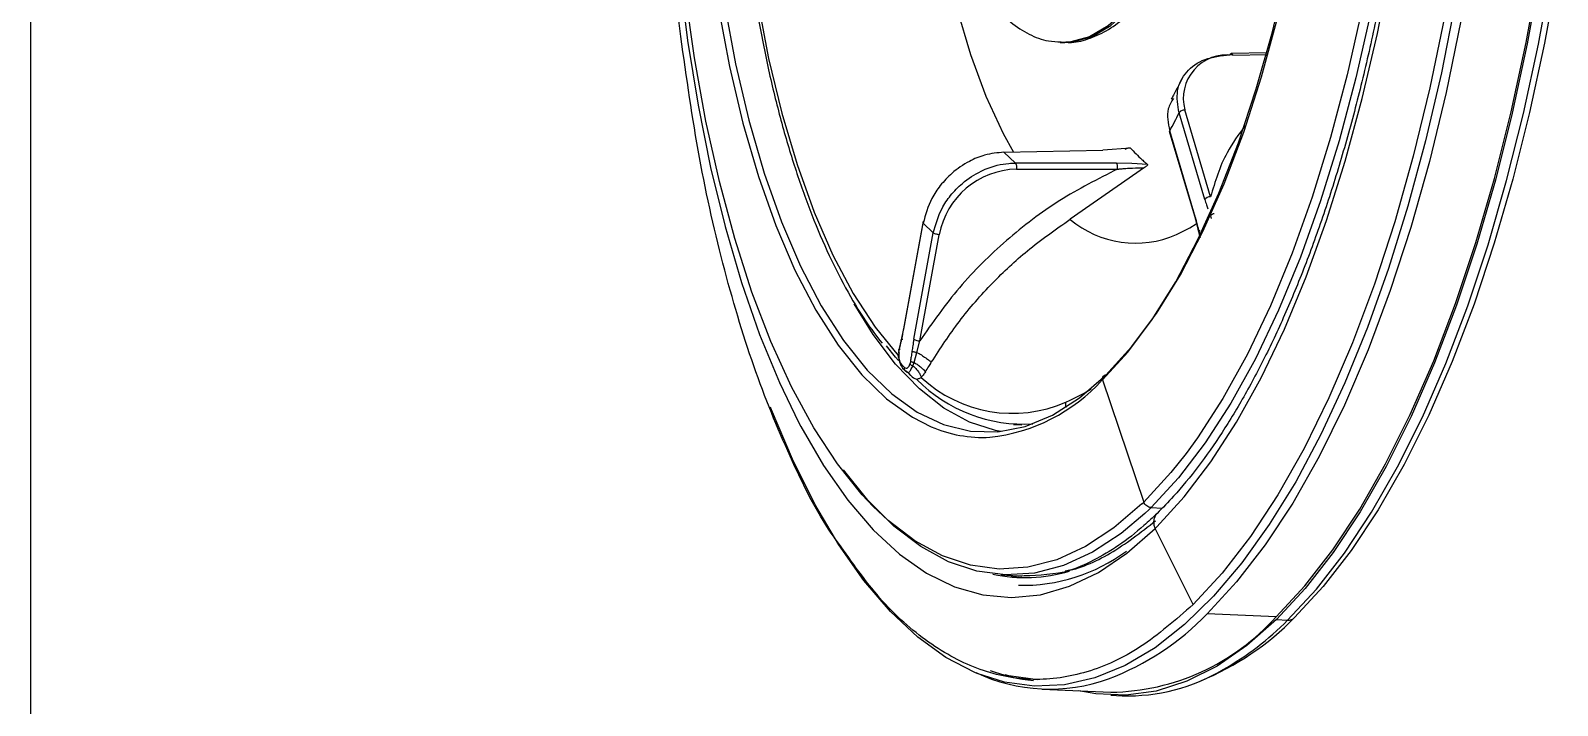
# Model space of a CAD drawing. Extents: x 525 to 609, y 649 to 778.
# Drawn here: x 595.642 to 599.479, y 713.81 to 715.507 of the extents above; entities that cross this region are included whole.
import ezdxf

# ---------------------------------------------------------------- set-up
doc = ezdxf.new("R2010")
doc.units = 0
doc.header["$MEASUREMENT"] = 0
doc.layers.add('1', color=4, linetype='Continuous')

# ---------------------------------------------------------------- blocks, each defined once
blk = doc.blocks.new('JETSETTER')
at = {"layer": '1', "color": 3, "linetype": 'Continuous', "lineweight": 25}
for p, q in [((73.1021, 46.3526), (73.106, 46.3524)), ((73.106, 46.3524), (73.1136, 46.3523)), ((73.6211, 46.3261), (73.5314, 46.3245)), ((73.5356, 46.3203), (73.6225, 46.3219)), ((73.4656, 45.9573), (73.4009, 46.1757)), ((73.48, 45.9644), (73.4153, 46.1828)), ((73.3762, 46.1291), (73.4418, 45.908)), ((73.4422, 45.9119), (73.3775, 46.1302)), ((73.2784, 46.0871), (73.2093, 46.0815)), ((72.9608, 46.0765), (73.2093, 46.0815)), ((72.9895, 46.0493), (72.9608, 46.0766)), ((73.0484, 46.0493), (72.9895, 46.0493)), ((73.2331, 46.0494), (73.0484, 46.0493)), ((73.2436, 46.0494), (73.2331, 46.0494)), ((73.2818, 46.0478), (73.2436, 46.0494)), ((72.9921, 46.034), (73.2462, 46.0341)), ((73.3142, 46.0379), (73.1272, 45.9079)), ((73.3215, 46.0461), (73.2818, 46.0478)), ((72.7575, 45.9035), (72.708, 45.633)), ((72.7088, 45.6314), (72.7576, 45.898)), ((72.7576, 45.898), (72.7832, 45.8737)), ((73.442, 45.9073), (73.4484, 45.8829)), ((72.7344, 45.6068), (72.7832, 45.8737)), ((72.7492, 45.6023), (72.798, 45.8692)), ((73.4483, 45.8832), (73.4535, 45.8619)), ((72.7083, 45.6335), (72.7023, 45.6049)), ((72.7024, 45.605), (72.6968, 45.5802)), ((72.742, 45.5735), (72.7492, 45.6023)), ((72.6963, 45.5693), (72.695, 45.5656)), ((72.6968, 45.5802), (72.6954, 45.5721)), ((72.7355, 45.5479), (72.742, 45.5735)), ((72.7058, 45.5339), (72.7114, 45.5285)), ((72.7113, 45.5286), (72.7181, 45.5233)), ((72.732, 45.5395), (72.7355, 45.5479)), ((73.208, 45.5041), (73.3119, 45.197)), ((73.116, 45.4479), (73.1274, 45.4531)), ((72.985, 45.3923), (73.0056, 45.3914)), ((73.3259, 45.1788), (73.3149, 45.1683)), ((73.3305, 45.1832), (73.358, 45.1815)), ((73.436, 44.9397), (73.3405, 45.1306)), ((72.9535, 45.0145), (72.9973, 45.0117)), ((73.6445, 44.9089), (73.4716, 44.9166)), ((73.6454, 44.9017), (73.6736, 44.9004)), ((73.0568, 44.727), (73.2297, 44.7193)), ((73.2293, 44.7115), (73.2576, 44.7102))]:
    blk.add_line(p, q, dxfattribs=at)
at = {"layer": '1', "color": 3, "linetype": 'Continuous', "lineweight": 25, "flags": 128}
for points in [[(74.3083, 46.529), (74.2757, 46.3493), (74.2382, 46.1748), (74.1959, 46.0065), (74.149, 45.8451), (74.0979, 45.6917), (74.0428, 45.5471), (73.9839, 45.4119), (73.9217, 45.2869), (73.8563, 45.1728), (73.7882, 45.0702), (73.7178, 44.9797), (73.6454, 44.9017)], [(73.6445, 44.9089), (73.7167, 44.9867), (73.7869, 45.077), (73.8548, 45.1793), (73.9199, 45.293), (73.982, 45.4176), (74.0407, 45.5524), (74.0957, 45.6966), (74.1466, 45.8496), (74.1933, 46.0104), (74.2355, 46.1783), (74.2729, 46.3522), (74.3054, 46.5314)], [(74.3518, 46.5295), (74.3193, 46.3503), (74.2819, 46.1764), (74.2397, 46.0086), (74.1931, 45.8478), (74.1421, 45.6948), (74.0871, 45.5506), (74.0285, 45.4159), (73.9664, 45.2913), (73.9012, 45.1776), (73.8334, 45.0753), (73.7632, 44.985), (73.691, 44.9073)], [(73.6736, 44.9004), (73.7461, 44.9784), (73.8165, 45.069), (73.8846, 45.1716), (73.9499, 45.2856), (74.0122, 45.4106), (74.071, 45.5458), (74.1262, 45.6905), (74.1773, 45.8439), (74.2241, 46.0052), (74.2664, 46.1736), (74.304, 46.3481), (74.3365, 46.5278)], [(73.345, 45.1349), (73.4139, 45.2104), (73.4807, 45.2984), (73.5452, 45.3983), (73.6069, 45.5095), (73.6654, 45.6315), (73.7204, 45.7634), (73.7715, 45.9046), (73.8186, 46.0541), (73.8613, 46.2112), (73.8993, 46.3749), (73.9325, 46.5442)], [(72.6324, 45.1858), (72.6044, 45.2157), (72.5421, 45.2936), (72.4829, 45.3841), (72.4272, 45.4866), (72.3753, 45.6005), (72.3275, 45.725), (72.2841, 45.8595), (72.2455, 46.0032), (72.2117, 46.155), (72.1831, 46.3141), (72.1598, 46.4795)], [(73.8824, 46.4283), (73.8451, 46.2635), (73.8031, 46.1053), (73.7566, 45.9547), (73.7057, 45.8126), (73.651, 45.6798), (73.5926, 45.5573), (73.531, 45.4457), (73.4665, 45.3458), (73.3995, 45.2581), (73.3305, 45.1832)], [(72.1447, 46.5264), (72.1658, 46.3576), (72.1921, 46.1946), (72.2236, 46.0382), (72.26, 45.8895), (72.3011, 45.7492), (72.3467, 45.6183), (72.3965, 45.4974), (72.4446, 45.398)], [(73.8605, 46.4346), (73.8235, 46.2707), (73.7817, 46.1135), (73.7354, 45.9638), (73.6849, 45.8225), (73.6305, 45.6906), (73.5724, 45.5688), (73.5112, 45.4579), (73.4471, 45.3586), (73.4186, 45.3195)], [(73.208, 45.5041), (73.2717, 45.5738), (73.3333, 45.6562), (73.3923, 45.7508), (73.4484, 45.8568), (73.5011, 45.9736), (73.55, 46.1002), (73.5949, 46.2358), (73.6353, 46.3793), (73.671, 46.5298)], [(74.095, 46.4519), (74.0601, 46.2757), (74.0204, 46.1051), (73.976, 45.941), (73.9273, 45.7844), (73.8744, 45.6361), (73.8177, 45.4968), (73.7574, 45.3673), (73.6939, 45.2484), (73.6275, 45.1406), (73.5586, 45.0445), (73.4875, 44.9606), (73.4146, 44.8894), (73.3404, 44.8312), (73.2651, 44.7864), (73.1892, 44.7552), (73.1132, 44.7378), (73.0373, 44.7342), (72.9621, 44.7445), (72.8931, 44.7665)], [(74.1307, 48.3047), (74.15, 48.1229), (74.1638, 47.9367), (74.1718, 47.7472), (74.174, 47.5553), (74.1704, 47.3622), (74.1611, 47.169), (74.1461, 46.9767), (74.1254, 46.7864), (74.0992, 46.5992), (74.0677, 46.4162), (74.031, 46.2382), (73.9892, 46.0664), (73.9428, 45.9017), (73.8918, 45.7451), (73.8366, 45.5973), (73.7776, 45.4592), (73.7149, 45.3317), (73.6491, 45.2153), (73.5804, 45.1109), (73.5092, 45.0188), (73.436, 44.9397)], [(74.1726, 48.312), (74.1921, 48.1285), (74.206, 47.9407), (74.2141, 47.7494), (74.2163, 47.5558), (74.2127, 47.361), (74.2033, 47.166), (74.1882, 46.972), (74.1673, 46.78), (74.1409, 46.5911), (74.1091, 46.4064), (74.072, 46.2268), (74.0299, 46.0535), (73.983, 45.8873), (73.9316, 45.7292), (73.8759, 45.5801), (73.8163, 45.4408), (73.7531, 45.3121), (73.6867, 45.1947), (73.6174, 45.0893), (73.5455, 44.9964), (73.4716, 44.9166)], [(73.217, 45.5162), (73.2817, 45.5871), (73.3442, 45.6714), (73.4041, 45.7683), (73.4609, 45.877), (73.5141, 45.9969), (73.5633, 46.1269), (73.6082, 46.266), (73.6485, 46.4133), (73.6838, 46.5677), (73.7139, 46.7278), (73.7385, 46.8927), (73.7575, 47.0609), (73.7706, 47.2312), (73.7779, 47.4024), (73.7793, 47.5732), (73.7747, 47.7422), (73.7642, 47.9082), (73.7478, 48.0699)], [(73.5382, 47.5), (73.5389, 47.3821), (73.5338, 47.2636), (73.5231, 47.1461), (73.5069, 47.0314), (73.4855, 46.9211), (73.4592, 46.8169), (73.4283, 46.7201), (73.3932, 46.6323), (73.3546, 46.5548), (73.313, 46.4886), (73.2689, 46.4347), (73.223, 46.3939), (73.176, 46.3667), (73.1286, 46.3537), (73.104, 46.3525)], [(73.1136, 46.3523), (73.135, 46.3538), (73.1824, 46.3676), (73.2294, 46.3954), (73.2752, 46.4369), (73.3191, 46.4915), (73.3606, 46.5583), (73.3991, 46.6364), (73.4339, 46.7246), (73.4646, 46.8218), (73.4907, 46.9264), (73.5118, 47.0369), (73.5278, 47.1518), (73.5382, 47.2693), (73.5429, 47.3878), (73.542, 47.5056)], [(72.2913, 46.9322), (72.3023, 46.7695), (72.3191, 46.6112), (72.3415, 46.4585), (72.3694, 46.3125), (72.4025, 46.1744), (72.4407, 46.0453), (72.4835, 45.9261), (72.5308, 45.8177), (72.582, 45.7211), (72.6369, 45.6368), (72.695, 45.5656)], [(72.7758, 46.8055), (72.7901, 46.6959), (72.8135, 46.5631), (72.8424, 46.4382), (72.8765, 46.3226), (72.9155, 46.2173), (72.959, 46.1236), (72.985, 46.0768)], [(72.22, 46.5999), (72.2427, 46.4425), (72.271, 46.2919), (72.3047, 46.1493), (72.3436, 46.0158), (72.3873, 45.8923), (72.4356, 45.78), (72.488, 45.6795), (72.5441, 45.5917), (72.6036, 45.5172), (72.6659, 45.4566), (72.7306, 45.4104), (72.7781, 45.3864)], [(72.2357, 46.6045), (72.2582, 46.4481), (72.2864, 46.2985), (72.3199, 46.1569), (72.3585, 46.0243), (72.4019, 45.9017), (72.4498, 45.7901), (72.5018, 45.6903), (72.5576, 45.6031), (72.6166, 45.5291), (72.6786, 45.469), (72.7428, 45.4231), (72.809, 45.3918), (72.8766, 45.3753), (72.945, 45.3738), (73.0138, 45.3873), (73.0824, 45.4157), (73.1503, 45.4588), (73.217, 45.5162)], [(73.3943, 45.8698), (73.428, 45.8868), (73.4436, 45.8964)], [(72.9529, 45.3746), (72.9391, 45.3772), (72.8739, 45.3981), (72.81, 45.4329), (72.7482, 45.4816), (72.6886, 45.5435), (72.6319, 45.6185), (72.5845, 45.6951)], [(72.6956, 45.5532), (72.6882, 45.5618), (72.6656, 45.5896)], [(73.1274, 45.4531), (73.162, 45.4713), (73.1796, 45.4821)], [(72.8931, 44.7665), (72.8879, 44.7687), (72.8151, 44.8065), (72.7441, 44.8578), (72.6753, 44.9224), (72.609, 44.9998), (72.5457, 45.0897), (72.4856, 45.1915), (72.429, 45.3048), (72.3763, 45.429), (72.3737, 45.4356)], [(72.4446, 45.398), (72.4502, 45.3873), (72.5076, 45.2887), (72.5682, 45.202), (72.6318, 45.1278), (72.6979, 45.0666), (72.7661, 45.0186), (72.8361, 44.9843), (72.9075, 44.9637), (72.9798, 44.957), (73.0526, 44.9643), (73.1256, 44.9854), (73.1981, 45.0203), (73.2699, 45.0688), (73.3405, 45.1306)], [(73.4186, 45.3195), (73.3805, 45.2714), (73.3119, 45.197)], [(73.3149, 45.1683), (73.2552, 45.1181), (73.1832, 45.0709), (73.1106, 45.0378), (73.0376, 45.0187), (72.9648, 45.014), (72.8926, 45.0235), (72.8215, 45.0472), (72.7518, 45.0851), (72.6841, 45.1368), (72.6187, 45.202), (72.5576, 45.2782)], [(73.3074, 45.1926), (73.237, 45.1322), (73.1655, 45.0854), (73.0933, 45.0524), (73.0208, 45.0335), (72.9484, 45.0288), (72.8767, 45.0382), (72.8059, 45.0618), (72.7367, 45.0995), (72.6694, 45.1508), (72.6324, 45.1858)], [(73.6454, 44.9017), (73.5714, 44.8366), (73.4962, 44.7848), (73.4201, 44.7466), (73.3437, 44.7221), (73.2673, 44.7115), (73.1913, 44.7149), (73.1491, 44.7229)], [(73.0456, 44.7504), (72.9732, 44.7605), (72.9639, 44.7628)]]:
    blk.add_lwpolyline(points, dxfattribs=at)
at = {"layer": '1', "color": 3, "linetype": 'Continuous', "lineweight": 25}
for centre, radius, start, end in [((73.5209, 46.2118), 0.1095, 82.2777, 195.3629), ((72.101, 46.8148), 1.4485, 331.7965, 333.818), ((72.9975, 45.831), 0.2031, 91.5241, 169.1592), ((73.4791, 45.9481), 0.0164, 86.8471, 145.5952), ((73.2914, 46.1038), 0.2557, 230.0373, 293.7231), ((73.4464, 45.9094), 0.00487, 149.3863, 205.0499), ((72.7098, 45.6329), 0.00179, 175.1063, 236.4095), ((72.7495, 45.6298), 0.0275, 236.687, 269.4071), ((73.1555, 45.9712), 0.626, 226.0343, 226.75), ((73.2166, 45.507), 0.00911, 87.8076, 198.6354), ((73.0097, 45.7684), 0.3752, 224.5256, 273.6142), ((72.9822, 45.7569), 0.3367, 227.052, 293.4155), ((72.8771, 45.8044), 0.4468, 276.1702, 317.7798), ((73.1359, 45.442), 0.0208, 163.4841, 198.8002), ((72.9076, 45.6877), 0.328, 246.7377, 273.0639), ((72.501, 46.0281), 1.1612, 313.9841, 314.2949), ((72.7672, 45.7593), 0.8057, 313.9096, 314.3586), ((72.7309, 45.7547), 0.8725, 314.3287, 314.7357), ((73.0069, 45.4284), 0.4405, 268.7426, 306.4432), ((73.0151, 45.3855), 0.3782, 257.4634, 286.9533), ((72.984, 45.3859), 0.6768, 290.748, 316.0942), ((73.2221, 45.2844), 0.5651, 270.7618, 318.3666), ((73.1976, 45.3843), 0.6864, 292.0607, 315.9669), ((73.1313, 45.4397), 0.7649, 299.829, 315.1628), ((73.6751, 44.9221), 0.0218, 266.1659, 316.9097), ((73.0759, 45.159), 0.432, 244.5005, 290.0107), ((73.0794, 45.1785), 0.4325, 249.2083, 264.0817), ((73.2714, 45.1797), 0.4697, 268.3161, 300.7787)]:
    blk.add_arc(centre, radius, start, end, dxfattribs=at)
for points, knots in [([(70.5144, 54.8504), (70.5144, 54.8251), (70.5144, 54.7747), (70.5144, 54.6988), (70.5144, 54.623), (70.5144, 54.547), (70.5144, 54.4711), (70.5144, 54.395), (70.5144, 54.319), (70.5144, 54.2429), (70.5144, 54.1667), (70.5144, 54.0905), (70.5144, 54.0143), (70.5144, 53.938), (70.5144, 53.8616), (70.5144, 53.7852), (70.5144, 53.7087), (70.5144, 53.6322), (70.5144, 53.5557), (70.5144, 53.3867), (70.5144, 53.1247), (70.5144, 52.7682), (70.5144, 52.4111), (70.5144, 51.9293), (70.5144, 51.3204), (70.5144, 50.578), (70.5144, 49.8296), (70.5145, 49.2003), (70.5145, 48.6959), (70.5145, 48.3165), (70.5144, 47.9368), (70.5144, 47.4313), (70.5145, 46.7998), (70.5145, 46.174), (70.5145, 45.677), (70.5144, 45.3068), (70.5144, 44.9369), (70.5144, 44.6432), (70.5145, 44.425), (70.5145, 44.2814), (70.5145, 44.1379), (70.5145, 43.9945), (70.5145, 43.8511), (70.5145, 43.7077), (70.5145, 43.5643), (70.5145, 43.421), (70.5145, 43.2777), (70.5144, 43.1825), (70.5144, 43.1348)], [0, 0, 0, 0, 0.006979, 0.013944, 0.020896, 0.027835, 0.034761, 0.041675, 0.048576, 0.055465, 0.062342, 0.069207, 0.076061, 0.082904, 0.089736, 0.096558, 0.103369, 0.11017, 0.116961, 0.123743, 0.155046, 0.186116, 0.216979, 0.247664, 0.310063, 0.371883, 0.434303, 0.496536, 0.527785, 0.559071, 0.590378, 0.62175, 0.684368, 0.747468, 0.778711, 0.810133, 0.841755, 0.873597, 0.886041, 0.898527, 0.911053, 0.923623, 0.936237, 0.948895, 0.9616, 0.974352, 0.987151, 1, 1, 1, 1]), ([(73.3292, 49.6384), (73.3314, 49.6377), (73.3546, 49.6299), (73.398, 49.6033), (73.459, 49.5582), (73.5182, 49.5002), (73.5753, 49.4313), (73.6301, 49.3513), (73.6824, 49.2606), (73.7317, 49.1596), (73.7779, 49.0489), (73.8205, 48.9289), (73.8594, 48.8003), (73.8943, 48.6638), (73.925, 48.5202), (73.9512, 48.3701), (73.9729, 48.2145), (73.9898, 48.0542), (74.0019, 47.89), (74.0091, 47.7228), (74.0115, 47.5535), (74.0088, 47.3831), (74.0012, 47.2125), (73.9888, 47.0424), (73.9715, 46.874), (73.9494, 46.7081), (73.9228, 46.5456), (73.8917, 46.3873), (73.8563, 46.2341), (73.8169, 46.0869), (73.7736, 45.9464), (73.7266, 45.8134), (73.6764, 45.6887), (73.6232, 45.5728), (73.5673, 45.4665), (73.5091, 45.3703), (73.449, 45.2848), (73.3944, 45.2181), (73.3596, 45.1829), (73.3458, 45.1688)], [0, 0, 0, 0, 0.003017, 0.031812, 0.060153, 0.088177, 0.116032, 0.143817, 0.17159, 0.199374, 0.227185, 0.255029, 0.282905, 0.310811, 0.338742, 0.366694, 0.394665, 0.422649, 0.450646, 0.478651, 0.506663, 0.534679, 0.562697, 0.590716, 0.618733, 0.646745, 0.674752, 0.70275, 0.730738, 0.758712, 0.786669, 0.814605, 0.842517, 0.8704, 0.898251, 0.926065, 0.953841, 0.981586, 1, 1, 1, 1]), ([(72.7345, 47.1704), (72.7352, 47.1514), (72.7374, 47.0964), (72.7449, 47.0073), (72.7584, 46.9055), (72.7768, 46.8091), (72.7998, 46.7191), (72.8271, 46.6367), (72.8587, 46.5629), (72.8943, 46.4986), (72.9338, 46.4446), (72.9769, 46.4017), (73.0231, 46.3718), (73.0662, 46.3551), (73.0936, 46.3543), (73.1044, 46.3539)], [0, 0, 0, 0, 0.043033, 0.124888, 0.206836, 0.288892, 0.3711, 0.453514, 0.536198, 0.619205, 0.702541, 0.785915, 0.868365, 0.948536, 1, 1, 1, 1]), ([(72.1485, 46.3676), (72.1366, 46.4734), (72.1183, 46.6353), (72.1133, 46.8057), (72.1116, 46.8648)], [0, 0, 0, 0, 0.65355, 1, 1, 1, 1]), ([(72.3132, 46.6165), (72.3151, 46.5998), (72.3225, 46.5345), (72.3403, 46.4257), (72.3665, 46.291), (72.3975, 46.1634), (72.4328, 46.043), (72.4721, 45.9309), (72.5153, 45.8277), (72.5623, 45.7343), (72.6085, 45.6562), (72.6404, 45.6144), (72.6543, 45.5962)], [0, 0, 0, 0, 0.0377759, 0.1472211, 0.2567043, 0.3662335, 0.4758212, 0.5854785, 0.6952189, 0.8050526, 0.9149827, 1, 1, 1, 1]), ([(73.115, 46.3533), (73.1181, 46.353), (73.1371, 46.3511), (73.1722, 46.3601), (73.2188, 46.3801), (73.264, 46.4134), (73.2988, 46.4466), (73.3175, 46.4723), (73.3226, 46.4792)], [0, 0, 0, 0, 0.042873, 0.255631, 0.469652, 0.689802, 0.916647, 1, 1, 1, 1]), ([(72.5451, 45.0939), (72.5413, 45.0989), (72.4992, 45.154), (72.4281, 45.2959), (72.3349, 45.5184), (72.2568, 45.7763), (72.1922, 46.0587), (72.1631, 46.2646), (72.1485, 46.3676)], [0, 0, 0, 0, 0.019365, 0.215492, 0.411619, 0.607746, 0.803873, 1, 1, 1, 1]), ([(73.4009, 46.1757), (73.3978, 46.1946), (73.3915, 46.2327), (73.4165, 46.2804), (73.4628, 46.314), (73.5067, 46.319), (73.5286, 46.3215)], [0, 0, 0, 0, 0.249561, 0.499966, 0.750382, 1, 1, 1, 1]), ([(73.5286, 46.3215), (73.5291, 46.3225), (73.5301, 46.3242), (73.5312, 46.3243), (73.5318, 46.3243)], [0, 0, 0, 0, 0.555869, 1, 1, 1, 1]), ([(73.5318, 46.3243), (73.5319, 46.3244), (73.5327, 46.3247), (73.5341, 46.3234), (73.5351, 46.3213), (73.5356, 46.3203)], [0, 0, 0, 0, 0.091249, 0.545684, 1, 1, 1, 1]), ([(73.4076, 46.2606), (73.4008, 46.2467), (73.3921, 46.2293), (73.3833, 46.2129), (73.3814, 46.2096)], [0, 0, 0, 0, 0.793749, 1, 1, 1, 1]), ([(73.3866, 46.2118), (73.3814, 46.2033), (73.3672, 46.1802), (73.3735, 46.1496), (73.3775, 46.1302)], [0, 0, 0, 0, 0.366043, 1, 1, 1, 1]), ([(73.4153, 46.1828), (73.4139, 46.1827), (73.4109, 46.1825), (73.4066, 46.1809), (73.4029, 46.1786), (73.4016, 46.1766), (73.4009, 46.1757)], [0, 0, 0, 0, 0.250083, 0.50002, 0.750015, 1, 1, 1, 1]), ([(73.5672, 46.1438), (73.5508, 46.1215), (73.5107, 46.0672), (73.4914, 46.0026), (73.48, 45.9644)], [0, 0, 0, 0, 0.410072, 1, 1, 1, 1]), ([(73.2653, 46.0844), (73.2667, 46.0851), (73.2692, 46.0863), (73.2726, 46.0874), (73.2749, 46.0879), (73.2765, 46.0879), (73.2777, 46.0877), (73.2782, 46.0873), (73.2784, 46.0871)], [0, 0, 0, 0, 0.3008868, 0.5452871, 0.6726837, 0.785513, 0.8915407, 1, 1, 1, 1]), ([(73.2784, 46.0871), (73.288, 46.0772), (73.3005, 46.0642), (73.315, 46.0515), (73.3198, 46.0476), (73.3215, 46.0461)], [0, 0, 0, 0, 0.674566, 0.880934, 1, 1, 1, 1]), ([(72.9608, 46.0766), (72.9445, 46.075), (72.915, 46.0721), (72.87, 46.0534), (72.8317, 46.0272), (72.8007, 45.9942), (72.7728, 45.9526), (72.7635, 45.9192), (72.7576, 45.898)], [0, 0, 0, 0, 0.176665, 0.320156, 0.500152, 0.642584, 0.773519, 1, 1, 1, 1]), ([(72.7832, 45.8737), (72.7891, 45.8947), (72.7983, 45.928), (72.8265, 45.9693), (72.8588, 46.0028), (72.8992, 46.0291), (72.9397, 46.0436), (72.9688, 46.0487), (72.9839, 46.0491), (72.9895, 46.0493)], [0, 0, 0, 0, 0.225426, 0.356567, 0.499702, 0.690184, 0.837169, 0.940475, 1, 1, 1, 1]), ([(72.9895, 46.0493), (72.99, 46.0486), (72.991, 46.0473), (72.992, 46.0433), (72.9925, 46.0387), (72.9922, 46.0356), (72.9921, 46.034)], [0, 0, 0, 0, 0.2499915, 0.5000162, 0.7499721, 1, 1, 1, 1]), ([(73.2462, 46.0341), (73.2463, 46.0349), (73.2465, 46.0364), (73.2465, 46.0388), (73.2464, 46.0411), (73.2461, 46.0434), (73.2456, 46.0454), (73.2451, 46.0471), (73.2444, 46.0485), (73.2438, 46.0491), (73.2436, 46.0494)], [0, 0, 0, 0, 0.1250031, 0.25001, 0.374995, 0.5000204, 0.6249856, 0.7499822, 0.8749707, 1, 1, 1, 1]), ([(73.2462, 46.0341), (73.197, 46.0092), (73.0985, 45.9595), (72.965, 45.8573), (72.8449, 45.7392), (72.7811, 45.648), (72.7492, 45.6023)], [0, 0, 0, 0, 0.249991, 0.5, 0.75001, 1, 1, 1, 1]), ([(73.2462, 46.0341), (73.2463, 46.0341), (73.2463, 46.0341), (73.2465, 46.0341), (73.2466, 46.0342), (73.247, 46.0342), (73.2475, 46.0342), (73.2485, 46.0343), (73.2503, 46.0345), (73.2535, 46.0348), (73.2592, 46.0352), (73.2696, 46.036), (73.2882, 46.0371), (73.304, 46.0376), (73.3142, 46.0379)], [0, 0, 0, 0, 0.001672, 0.00302, 0.005397, 0.009626, 0.017187, 0.030732, 0.05489, 0.098029, 0.175165, 0.313013, 0.55947, 1, 1, 1, 1]), ([(73.3215, 46.0461), (73.3217, 46.0459), (73.3221, 46.0453), (73.3216, 46.0439), (73.3201, 46.0422), (73.3176, 46.0401), (73.3154, 46.0387), (73.3142, 46.0379)], [0, 0, 0, 0, 0.15176, 0.305294, 0.476866, 0.716933, 1, 1, 1, 1]), ([(73.4656, 45.9573), (73.467, 45.9529), (73.4694, 45.9449), (73.4721, 45.9374), (73.4733, 45.9342)], [0, 0, 0, 0, 0.559975, 1, 1, 1, 1]), ([(72.7782, 45.5485), (72.8009, 45.5834), (72.8467, 45.6537), (72.9288, 45.747), (73.0216, 45.8342), (73.0906, 45.8824), (73.1272, 45.9079)], [0, 0, 0, 0, 0.247981, 0.500001, 0.735045, 1, 1, 1, 1]), ([(73.4489, 45.8867), (73.4477, 45.8915), (73.4456, 45.9001), (73.4433, 45.9083), (73.4422, 45.9119)], [0, 0, 0, 0, 0.55995, 1, 1, 1, 1]), ([(73.4799, 45.9158), (73.4803, 45.9166), (73.4811, 45.9181), (73.4833, 45.9201), (73.4859, 45.9218), (73.488, 45.9226), (73.489, 45.9229)], [0, 0, 0, 0, 0.245258, 0.499939, 0.754632, 1, 1, 1, 1]), ([(73.4799, 45.9158), (73.4802, 45.9148), (73.4808, 45.913), (73.4812, 45.9109), (73.4814, 45.91)], [0, 0, 0, 0, 0.559679, 1, 1, 1, 1]), ([(72.798, 45.8692), (72.7965, 45.8693), (72.7936, 45.8696), (72.7891, 45.8707), (72.7853, 45.8721), (72.7839, 45.8731), (72.7832, 45.8737)], [0, 0, 0, 0, 0.249934, 0.499996, 0.750014, 1, 1, 1, 1]), ([(73.4489, 45.8867), (73.4486, 45.886), (73.4479, 45.8845), (73.4484, 45.8825), (73.4501, 45.8808), (73.4521, 45.8802), (73.453, 45.8799)], [0, 0, 0, 0, 0.24306, 0.500011, 0.756914, 1, 1, 1, 1]), ([(73.454, 45.8655), (73.4531, 45.8694), (73.4513, 45.8765), (73.4496, 45.8836), (73.4489, 45.8867)], [0, 0, 0, 0, 0.560005, 1, 1, 1, 1]), ([(72.7029, 45.6023), (72.704, 45.6076), (72.7062, 45.6172), (72.708, 45.627), (72.7088, 45.6314)], [0, 0, 0, 0, 0.559959, 1, 1, 1, 1]), ([(72.6974, 45.5779), (72.6984, 45.5825), (72.7002, 45.5906), (72.7021, 45.5987), (72.7029, 45.6023)], [0, 0, 0, 0, 0.560002, 1, 1, 1, 1]), ([(72.7029, 45.6023), (72.7025, 45.6028), (72.7019, 45.6039), (72.7025, 45.6054), (72.7042, 45.6065), (72.7061, 45.6067), (72.707, 45.6069)], [0, 0, 0, 0, 0.24309, 0.499966, 0.756915, 1, 1, 1, 1]), ([(72.7344, 45.6068), (72.7334, 45.6013), (72.7317, 45.5913), (72.7302, 45.5812), (72.7295, 45.5767)], [0, 0, 0, 0, 0.55998, 1, 1, 1, 1]), ([(72.695, 45.5656), (72.6953, 45.5614), (72.6957, 45.5565), (72.6977, 45.5526), (72.698, 45.552)], [0, 0, 0, 0, 0.855522, 1, 1, 1, 1]), ([(72.6964, 45.5713), (72.6961, 45.5715), (72.6955, 45.5718), (72.6954, 45.5722), (72.6959, 45.5726), (72.6967, 45.5727), (72.6971, 45.5728)], [0, 0, 0, 0, 0.246582, 0.500001, 0.75337, 1, 1, 1, 1]), ([(72.6971, 45.5728), (72.6966, 45.5679), (72.6955, 45.5583), (72.6993, 45.5458), (72.7028, 45.5386), (72.7045, 45.5365), (72.7046, 45.5364)], [0, 0, 0, 0, 0.344091, 0.672765, 0.983074, 1, 1, 1, 1]), ([(72.6964, 45.5713), (72.6962, 45.5693), (72.6959, 45.5651), (72.6965, 45.5586), (72.6979, 45.5519), (72.7005, 45.5458), (72.7029, 45.5431), (72.7042, 45.5417)], [0, 0, 0, 0, 0.149455, 0.312473, 0.494174, 0.732269, 1, 1, 1, 1]), ([(72.6964, 45.5713), (72.6965, 45.5726), (72.6968, 45.5748), (72.6972, 45.577), (72.6974, 45.5779)], [0, 0, 0, 0, 0.559766, 1, 1, 1, 1]), ([(72.6974, 45.5779), (72.6971, 45.5784), (72.6965, 45.5792), (72.6967, 45.5804), (72.6977, 45.5814), (72.699, 45.5818), (72.6996, 45.582)], [0, 0, 0, 0, 0.245369, 0.499988, 0.754601, 1, 1, 1, 1]), ([(72.7258, 45.551), (72.7256, 45.5497), (72.7252, 45.5475), (72.7247, 45.5454), (72.7245, 45.5445)], [0, 0, 0, 0, 0.5598324, 1, 1, 1, 1]), ([(72.7295, 45.5767), (72.7289, 45.5719), (72.7276, 45.5633), (72.7264, 45.5547), (72.7258, 45.551)], [0, 0, 0, 0, 0.5600195, 1, 1, 1, 1]), ([(72.7258, 45.551), (72.7263, 45.5507), (72.7272, 45.5501), (72.7296, 45.5493), (72.7324, 45.5485), (72.7345, 45.5481), (72.7355, 45.5479)], [0, 0, 0, 0, 0.245346, 0.50003, 0.75464, 1, 1, 1, 1]), ([(72.7295, 45.5767), (72.7301, 45.5764), (72.7313, 45.5757), (72.7344, 45.5748), (72.7381, 45.574), (72.7407, 45.5736), (72.742, 45.5735)], [0, 0, 0, 0, 0.243083, 0.499969, 0.756898, 1, 1, 1, 1]), ([(72.742, 45.5735), (72.7457, 45.5713), (72.7534, 45.5669), (72.7642, 45.5597), (72.7731, 45.5532), (72.7766, 45.55), (72.7782, 45.5485)], [0, 0, 0, 0, 0.252962, 0.513319, 0.766492, 1, 1, 1, 1]), ([(72.7042, 45.5417), (72.7041, 45.5406), (72.7039, 45.5384), (72.7048, 45.5353), (72.7065, 45.5327), (72.7082, 45.5317), (72.7091, 45.5311)], [0, 0, 0, 0, 0.244421, 0.499982, 0.755507, 1, 1, 1, 1]), ([(72.7042, 45.5417), (72.7052, 45.5407), (72.7071, 45.5389), (72.709, 45.5372), (72.7098, 45.5364)], [0, 0, 0, 0, 0.559957, 1, 1, 1, 1]), ([(72.7098, 45.5364), (72.7097, 45.5353), (72.7094, 45.5331), (72.7104, 45.53), (72.7121, 45.5274), (72.7138, 45.5263), (72.7147, 45.5258)], [0, 0, 0, 0, 0.2445064, 0.5000164, 0.7556668, 1, 1, 1, 1]), ([(72.7098, 45.5364), (72.7114, 45.5351), (72.7146, 45.5328), (72.7191, 45.5342), (72.7225, 45.5385), (72.7238, 45.5426), (72.7245, 45.5445)], [0, 0, 0, 0, 0.333485, 0.622392, 0.821331, 1, 1, 1, 1]), ([(72.7147, 45.5258), (72.7161, 45.5246), (72.719, 45.5222), (72.7227, 45.5233), (72.7265, 45.529), (72.7301, 45.536), (72.732, 45.5395)], [0, 0, 0, 0, 0.229228, 0.473263, 0.730957, 1, 1, 1, 1]), ([(72.7176, 45.5246), (72.7186, 45.5236), (72.7205, 45.5217), (72.7206, 45.5218), (72.7206, 45.5219)], [0, 0, 0, 0, 0.507204, 1, 1, 1, 1]), ([(72.7207, 45.5217), (72.7209, 45.5216), (72.7233, 45.52), (72.725, 45.5175), (72.7265, 45.5152)], [0, 0, 0, 0, 0.093138, 1, 1, 1, 1]), ([(72.7245, 45.5445), (72.7249, 45.544), (72.7257, 45.543), (72.7282, 45.5411), (72.7306, 45.5401), (72.732, 45.5395)], [0, 0, 0, 0, 0.277181, 0.562125, 1, 1, 1, 1]), ([(72.7265, 45.5152), (72.731, 45.5113), (72.7375, 45.5056), (72.7447, 45.5067), (72.7503, 45.5093), (72.7529, 45.5104)], [0, 0, 0, 0, 0.5537077, 0.8015664, 1, 1, 1, 1]), ([(72.732, 45.5395), (72.7346, 45.5373), (72.7398, 45.5327), (72.7461, 45.5249), (72.7508, 45.5172), (72.7522, 45.5127), (72.7529, 45.5104)], [0, 0, 0, 0, 0.249601, 0.505322, 0.75826, 1, 1, 1, 1]), ([(72.7355, 45.5479), (72.7386, 45.5459), (72.7448, 45.5419), (72.7529, 45.5355), (72.7595, 45.5294), (72.762, 45.5261), (72.7633, 45.5245)], [0, 0, 0, 0, 0.250197, 0.506843, 0.759877, 1, 1, 1, 1]), ([(72.7633, 45.5245), (72.7614, 45.5217), (72.758, 45.5167), (72.7544, 45.5123), (72.7529, 45.5104)], [0, 0, 0, 0, 0.561976, 1, 1, 1, 1]), ([(72.7633, 45.5245), (72.7661, 45.5289), (72.7711, 45.5368), (72.7761, 45.5449), (72.7782, 45.5485)], [0, 0, 0, 0, 0.5606254, 1, 1, 1, 1]), ([(73.3458, 45.1688), (73.3347, 45.1583), (73.3027, 45.1281), (73.2492, 45.0866), (73.1857, 45.0496), (73.1407, 45.0288), (73.1172, 45.0237), (73.1146, 45.0231)], [0, 0, 0, 0, 0.143862, 0.416613, 0.690009, 0.965297, 1, 1, 1, 1]), ([(73.3305, 45.1832), (73.3286, 45.1835), (73.3247, 45.1841), (73.3193, 45.1872), (73.3147, 45.1915), (73.3128, 45.1952), (73.3119, 45.197)], [0, 0, 0, 0, 0.249984, 0.500001, 0.749997, 1, 1, 1, 1]), ([(73.3464, 45.1693), (73.3446, 45.1674), (73.341, 45.1635), (73.3379, 45.156), (73.3366, 45.1478), (73.3373, 45.1391), (73.3395, 45.1334), (73.3405, 45.1306)], [0, 0, 0, 0, 0.200024, 0.399999, 0.600011, 0.800014, 1, 1, 1, 1]), ([(72.9973, 45.0119), (73.0355, 45.013), (73.1123, 45.0151), (73.2284, 45.0616), (73.3041, 45.1208), (73.342, 45.1504)], [0, 0, 0, 0, 0.33073, 0.665365, 1, 1, 1, 1]), ([(73.436, 44.9397), (73.3923, 44.9014), (73.3048, 44.8248), (73.1694, 44.7639), (73.0339, 44.744), (72.9, 44.7691), (72.7705, 44.8388), (72.6505, 44.9442), (72.579, 45.0458), (72.5451, 45.0939)], [0, 0, 0, 0, 0.144901, 0.289802, 0.434703, 0.579604, 0.724505, 0.869406, 1, 1, 1, 1]), ([(73.0053, 45.0084), (73.0031, 45.0081), (72.9924, 45.0067), (72.982, 45.0104), (72.9739, 45.0132)], [0, 0, 0, 0, 0.214104, 1, 1, 1, 1])]:
    blk.add_open_spline(points, degree=3, knots=knots, dxfattribs=at)

msp = doc.modelspace()

# ---------------------------------------------------------------- block references
at = {"layer": '1'}
msp.add_blockref('JETSETTER', (525.1273, 669.1243), dxfattribs=at)

doc.saveas('drawing.dxf')
